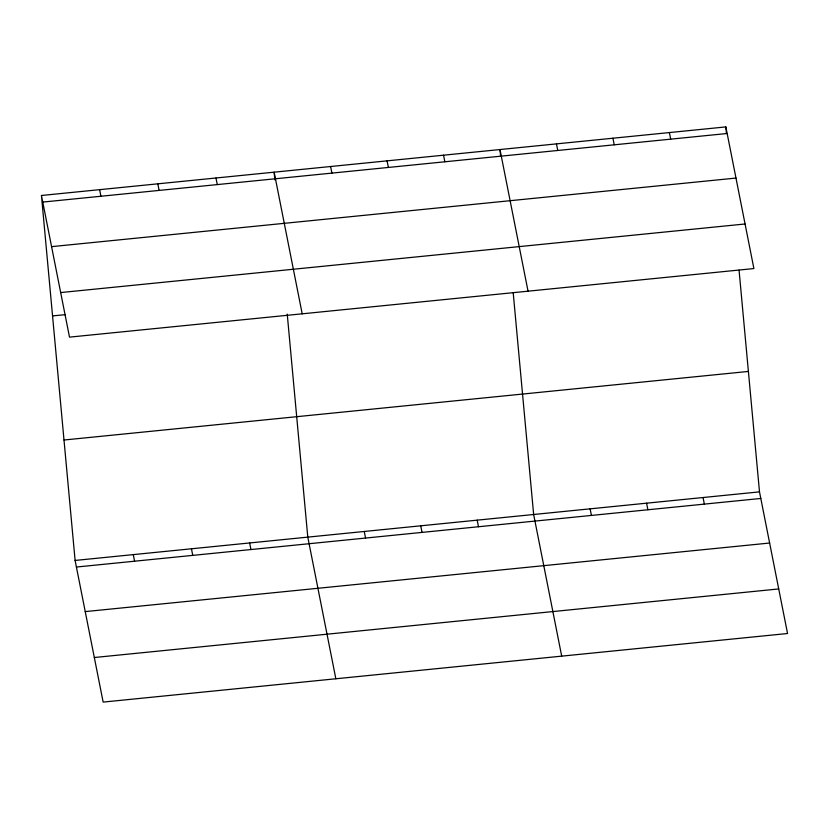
<?xml version="1.0" encoding="UTF-8"?>
<svg xmlns="http://www.w3.org/2000/svg" width="829" height="829" viewBox="0 0 829 829"><rect width="100%" height="100%" fill="white"/><g stroke="black" fill="none" stroke-linecap="round" stroke-linejoin="round"><path stroke-width="1.24" d="M41.45 195.489L725.852 126.91L753.893 268.555L69.501 337.134L41.45 195.489L75.107 560.445L103.148 702.09L787.55 633.511L759.499 491.866L739.053 270.14M42.756 202.079L727.157 133.5M51.585 246.648L735.976 178.069M60.672 292.564L745.064 223.985M52.559 315.922L65.201 314.657M63.999 440.012L748.4 371.433M75.107 560.445L759.499 491.866M76.413 567.036L760.804 498.457M85.242 611.605L769.633 543.026M94.33 657.521L778.721 588.942M669.386 132.567L670.692 139.158M703.044 497.524L704.349 504.115M612.921 138.225L614.227 144.816M646.579 503.182L647.884 509.773M556.456 143.883L557.762 150.474M590.113 508.84L591.419 515.431M528.042 291.186L499.991 149.541L500.592 155.945M561.699 656.143L533.648 514.498L513.203 292.772M443.536 155.199L444.841 161.79M477.193 520.156L478.499 526.747M387.07 160.857L388.376 167.448M420.728 525.814L422.034 532.405M330.605 166.515L331.911 173.106M364.263 531.472L365.568 538.062M302.191 313.818L274.14 172.173L274.855 179.862M335.849 678.775L307.797 537.13L287.238 314.129M215.975 177.997L217.281 184.598M249.633 542.954L250.938 549.554M157.8 183.831L159.106 190.421M191.458 548.788L192.763 555.378M99.625 189.654L100.931 196.255M133.282 554.611L134.588 561.212M725.852 126.91L726.442 133.314"/></g></svg>
